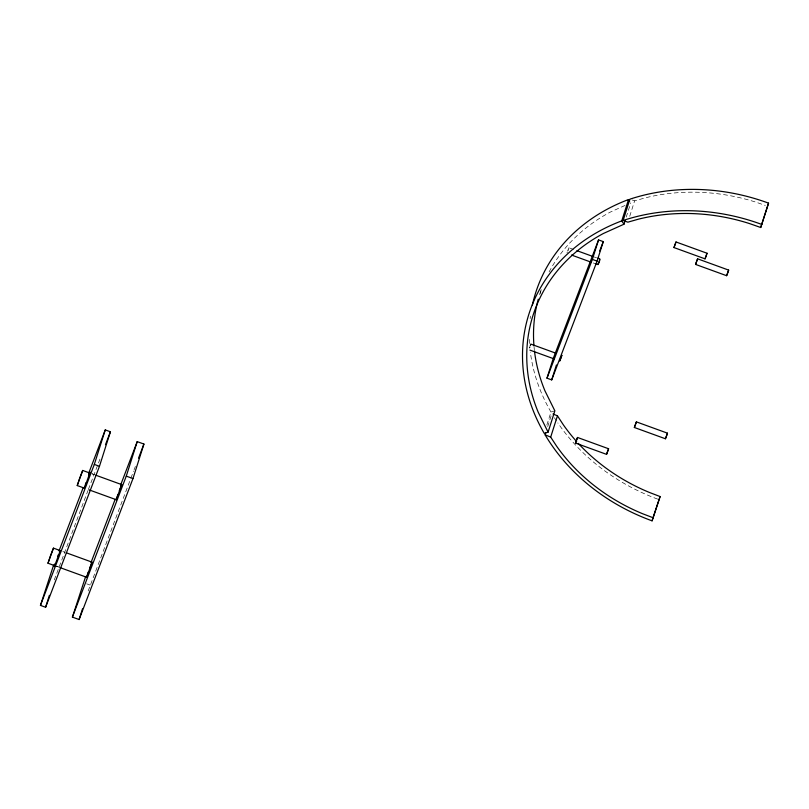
<?xml version="1.0" encoding="UTF-8"?>
<svg xmlns="http://www.w3.org/2000/svg" width="809" height="809" viewBox="0 0 809 809"><rect width="100%" height="100%" fill="white"/><g stroke="black" fill="none" stroke-linecap="round" stroke-linejoin="round"><path stroke-width="0.61" stroke-dasharray="4.04 3.03" d="M573.52 249.445L568.919 247.766L567.938 250.709M54.284 579.891L87.969 490.527M88.171 590.985L130.461 479.312M539.674 294.779L541.555 288.853A184.836 156.238 17.6 0 0 539.269 295.7M546.854 425.049L550.99 412.014L554.853 410.83M547.723 426.555L551.859 413.541M626.237 217.095L630.747 202.877M629.746 216.246L634.62 200.865L645.167 197.881A180.801 152.82 17.6 0 1 756.536 202.361L765.294 205.446M566.998 252.924L567.362 251.852M567.867 250.436L568.919 247.766M88.414 489.344L100.983 456.458M130.906 478.129L133.596 471.081M134.051 469.908L135.396 466.388M625.044 205.446L610.208 212.14A184.836 156.238 17.6 0 0 547.784 274.484M632.254 200.015L634.62 200.865M594.231 256.969L596.536 257.798M593.341 262.986L595.646 263.815M91.801 473.649L93.854 474.398M92.155 473.882L94.511 474.741M62.819 551.526L65.155 552.385M54.658 565.542L58.774 567.038M56.185 566.209L58.521 567.058M86.705 583.825L90.062 585.038M657.697 499.123A189.144 159.879 17.6 0 1 557.846 422.935M556.461 420.872A189.144 159.879 17.6 0 1 554.438 417.747M550.98 412.044A189.144 159.879 17.6 0 1 530.36 352.087M529.541 343.461A189.144 159.879 17.6 0 1 529.308 338.445M530.148 318.584A189.144 159.879 17.6 0 1 530.451 316.127M534.324 349.7A184.836 156.238 17.6 0 1 534.082 347.253"/><path stroke-width="1.21" d="M530.31 345.605L530.785 344.078L556.096 353.28M595.646 263.815C598.387 267.061 601.967 257.515 597.689 258.223M575.523 443.008L577.525 437.467L608.59 448.752L607.862 450.967L606.548 454.355L575.482 443.069L577.525 437.467M606.548 454.355L607.033 452.838M634.357 427.486L636.4 421.883L667.465 433.169L666.485 436.112L665.423 438.771L634.357 427.486L636.4 421.883M673.968 247.564L676.011 241.972L707.076 253.257L706.085 256.19L705.033 258.85L673.968 247.564L676.011 241.972M695.548 264.412L697.591 258.819L728.656 270.105L727.665 273.038L726.613 275.697L695.548 264.412L697.591 258.819M665.423 438.771L667.465 433.169M726.613 275.697L728.656 270.105M88.677 475.389C94.238 461.16 81.193 497.353 84.824 486.067M88.646 473.376L105.261 429.913L110.408 431.784L99.467 466.277L45.607 607.256L40.45 605.385L53.637 565.016M45.607 607.256L49.379 595.363M40.45 605.385L94.319 464.406L105.261 429.913M120.602 485.097L137.217 441.623L143.921 444.06L132.979 478.564L79.11 619.542L72.405 617.105L85.592 576.726M79.11 619.542L82.508 608.833M72.405 617.105L126.275 476.127L137.217 441.623M546.985 378.177L553.174 358.68L598.559 239.899L603.271 241.618L597.082 261.115L551.698 379.896L546.985 378.177L592.37 259.406L598.559 239.899M551.698 379.896L556.43 364.98M578.293 443.383A179.416 151.657 17.6 0 0 649.344 492.428L660.093 496.544L652.064 520.834A189.144 159.879 17.6 0 1 545.104 434.837L545.853 432.471M629.635 201.219L628.522 199.55L621.757 220.887A189.144 159.879 17.6 0 0 544.224 433.341L548.087 432.158L554.853 410.83L544.973 390.878A184.836 156.238 17.6 0 1 534.466 350.924M653.338 517.841L642.589 513.725A179.416 151.657 17.6 0 1 556.552 446.072L550.686 437.113L557.452 415.816L552.972 413.996M623.142 220.473L629.898 199.176A189.144 159.879 17.6 0 1 768.55 203.14L760.723 227.511L749.771 223.658A180.801 152.82 17.6 0 0 638.412 219.178L627.865 222.162L623.142 220.473A189.144 159.879 17.6 0 1 761.795 224.437M548.087 432.158L538.207 412.206A184.836 156.238 17.6 0 1 603.433 233.467L623.982 224.204L625.104 220.645M652.064 520.834L660.093 496.544M760.723 227.511L768.55 203.14M55.204 563.61C50.846 576.271 62.768 544.406 59.573 551.647M85.329 484.561L85.946 482.781M88.282 572.034L86.614 577.262L59.694 567.483M117.902 494.491L116.233 499.719L89.051 489.849M607.276 452.15L608.59 448.752M529.531 347.739L529.804 347.021M57.742 556.41L58.44 554.549M89.698 568.13L90.396 566.27M119.317 490.588L121.694 484.621L95.695 475.176M706.54 254.542L705.033 258.85M59.027 550.919L83.266 487.473M105.473 444.707L110.408 431.784M90.982 562.629L115.222 499.193M138.531 458.167L143.921 444.06M599.671 251.023L603.271 241.618M91.013 564.642L92.074 562.164L66.328 552.81M706.753 253.975L707.076 253.257M89.789 473.022L82.7 470.454L79.606 478.392L77.239 485.552L84.328 488.13M77.239 485.552L82.7 470.454M60.473 550.676L53.455 548.128L50.36 556.066L47.994 563.226L55.012 565.784M47.994 563.226L53.455 548.128M116.233 499.719L121.694 484.621M86.614 577.262L92.074 562.164M599.985 259.052L597.952 264.654M576.979 250.699L593.088 256.544M592.37 259.406L597.082 261.115M571.488 255.037L591.045 262.146M529.895 350.095L554.054 358.872M94.319 464.406L99.467 466.277M126.275 476.127L132.979 478.564M545.104 434.837L550.686 437.113M621.757 220.887L623.982 224.204M557.452 415.816L563.307 424.776A179.416 151.657 17.6 0 0 576.675 441.603M533.98 346.03A184.836 156.238 17.6 0 1 538.268 299.168M532.362 305.165A189.144 159.879 17.6 0 1 628.522 199.55M559.838 360.834L561.851 355.373L559.838 360.834"/></g></svg>
